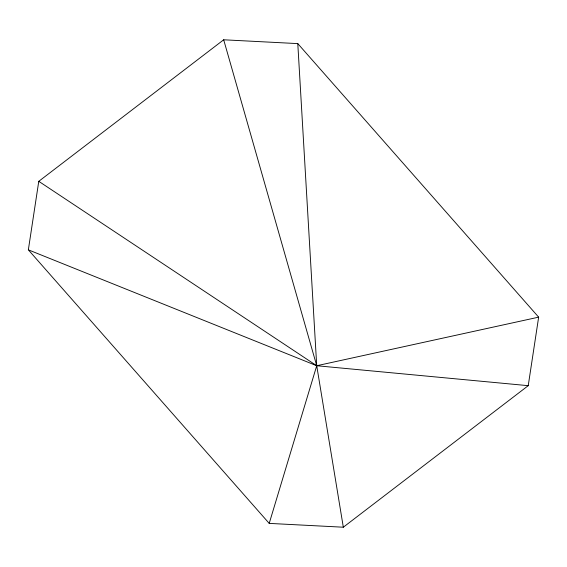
<?xml version="1.0" encoding="UTF-8"?>
<svg xmlns="http://www.w3.org/2000/svg" width="567" height="567" viewBox="0 0 567 567"><rect width="100%" height="100%" fill="white"/><g stroke="black" fill="none" stroke-linecap="round" stroke-linejoin="round"><path stroke-width="0.85" d="M28.35 249.841L38.769 181.327L223.681 39.789L297.788 43.609L538.65 317.159L528.231 385.673L343.318 527.211L269.212 523.391L28.35 249.841L316.726 365.736L528.231 385.673M269.212 523.391L316.726 365.736L297.788 43.609M538.65 317.159L316.726 365.736L38.769 181.327M223.681 39.789L316.726 365.736L343.318 527.211"/></g></svg>
